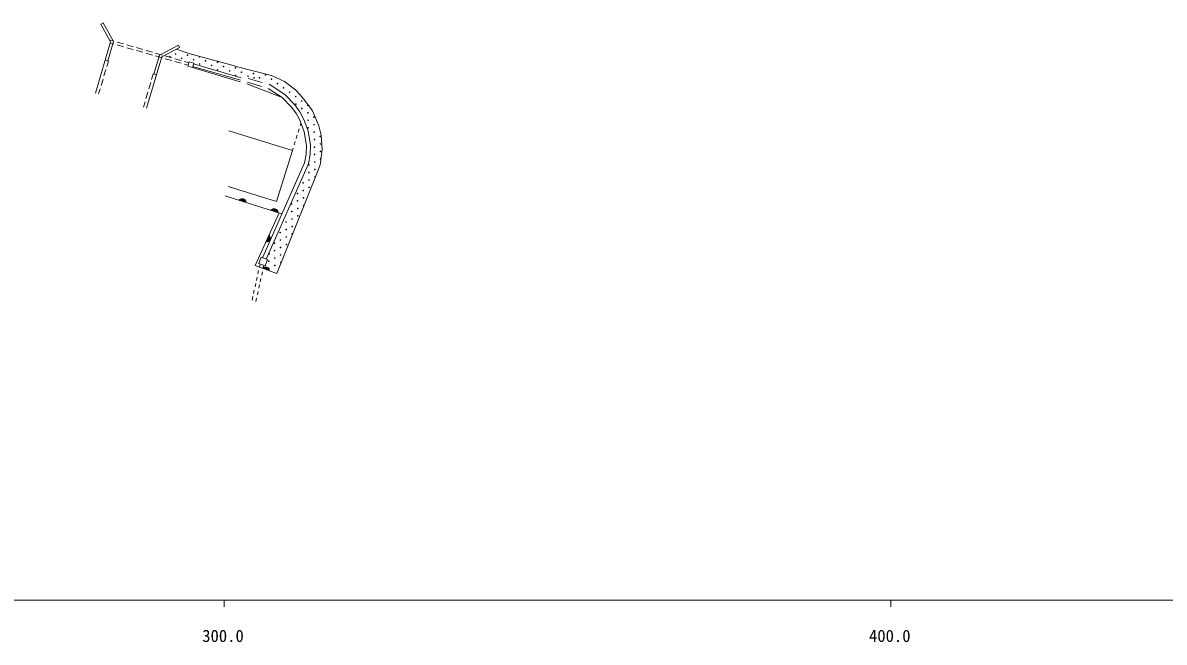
# Model space of a CAD drawing. Units: millimetres, scale not verified. Extents: x 40000 to 680000, y 20000 to 380000.
# Drawn here: x 337824 to 508997, y 198715 to 291592 of the extents above; entities that cross this region are included whole.
import ezdxf
from ezdxf.enums import TextEntityAlignment as Align

# ---------------------------------------------------------------- set-up
doc = ezdxf.new("R2010")
doc.units = ezdxf.units.MM
doc.header["$LTSCALE"] = 1000
doc.layers.add('M-BGD', color=7, linetype='Continuous', lineweight=13)
doc.layers.add('M-TTL-BAND', color=7, linetype='Continuous', lineweight=13)
doc.styles.add('ＭＳ ゴシック', font='')
doc.styles.get('ＭＳ ゴシック').set_extended_font_data('MS Gothic')

msp = doc.modelspace()

# ---------------------------------------------------------------- linework, layer by layer
at = {"layer": 'M-BGD'}
for p, q in [((349521, 291399), (349871, 291592)), ((350983, 288741), (349521, 291399)), ((350983, 288741), (348716, 281069)), ((350827, 289024), (351497, 288832)), ((350934, 288577), (351496, 288416)), ((351976, 288279), (352938, 288003)), ((351978, 288694), (352939, 288419)), ((353418, 287866), (354380, 287590)), ((353420, 288281), (354381, 288006)), ((354862, 287868), (355823, 287593)), ((358654, 286470), (361339, 287874)), ((360858, 287623), (362743, 286980)), ((361154, 288229), (361339, 287874)), ((350169, 285988), (350649, 285846)), ((354860, 287453), (355822, 287177)), ((356302, 287040), (357264, 286764)), ((356304, 287455), (357265, 287180)), ((358654, 286470), (356387, 278798)), ((357744, 286627), (358706, 286351)), ((357746, 287042), (358707, 286767)), ((359186, 286214), (360148, 285938)), ((359188, 286629), (360149, 286354)), ((360630, 286216), (361591, 285941)), ((362743, 286980), (369013, 285289)), ((350276, 284585), (349993, 283626)), ((350649, 285846), (350418, 285065)), ((360628, 285801), (361590, 285525)), ((362070, 285388), (362632, 285227)), ((362072, 285803), (362742, 285611)), ((370415, 282724), (363262, 284885)), ((363305, 285034), (370479, 282979)), ((363415, 285419), (370577, 283368)), ((369013, 285289), (369534, 285139)), ((369534, 285139), (370012, 284984)), ((370012, 284984), (375116, 283689)), ((349851, 283147), (349568, 282188)), ((356998, 282632), (356715, 281673)), ((357381, 283927), (357140, 283112)), ((357860, 283785), (357381, 283927)), ((371443, 282465), (376730, 280372)), ((373606, 282058), (371497, 282679)), ((373740, 282644), (371644, 283262)), ((349426, 281708), (349195, 280927)), ((356573, 281194), (356290, 280235)), ((356148, 279755), (355907, 278940)), ((379112, 275203), (379261, 275681)), ((379410, 276158), (379532, 276548)), ((378244, 272427), (368699, 275412)), ((378813, 274249), (378962, 274726)), ((375856, 264792), (378244, 272427)), ((378244, 272427), (378366, 272817)), ((378515, 273295), (378664, 273772)), ((375856, 264792), (368612, 267057)), ((376684, 262962), (368164, 265625)), ((372651, 255180), (376277, 263089)), ((375894, 254001), (372651, 255180)), ((373412, 255433), (373298, 254924)), ((373867, 254718), (373981, 255228)), ((372971, 253460), (372862, 252972)), ((373189, 254436), (373080, 253948)), ((373649, 253742), (373758, 254230)), ((372753, 252484), (372644, 251996)), ((373213, 251791), (373322, 252279)), ((373431, 252767), (373540, 253254)), ((372317, 250532), (372203, 250023)), ((372535, 251508), (372426, 251020)), ((372772, 249817), (372886, 250327)), ((372995, 250815), (373104, 251303))]:
    msp.add_line(p, q, dxfattribs=at)
for points in [[(350553, 285874), (351414, 288788), (349871, 291592)], [(361154, 288229), (358318, 286746), (357477, 283898)], [(375894, 254001), (382139, 269474), (382399, 270280), (382738, 272591), (382563, 274748), (382198, 276147), (381246, 278377), (380123, 279968), (379420, 280819), (378696, 281552), (377089, 282801), (375116, 283689)], [(373754, 256373), (380088, 270618), (380313, 271916), (380349, 273186), (380037, 275245), (379407, 276872), (378862, 277938), (378178, 278907), (376730, 280372), (374625, 281757)], [(374319, 256169), (380668, 270451), (380911, 271856), (380951, 273222), (380620, 275400), (379955, 277118), (379376, 278249), (378640, 279293), (377113, 280839), (374768, 282382)]]:
    msp.add_lwpolyline(points, dxfattribs=at)
for points in [[(362589, 285077), (362782, 285750), (363455, 285558), (363262, 284885)], [(373566, 256441), (373226, 255501), (374167, 255161), (374507, 256101)]]:
    msp.add_lwpolyline(points, close=True, dxfattribs=at)
for centre in [(359866, 286490), (360738, 286910), (361644, 286256), (362530, 286719), (363437, 286064), (364317, 286504), (365229, 285873), (364343, 285410), (366136, 285218), (367022, 285681), (367042, 284563), (367928, 285027), (368835, 284372), (369721, 284835), (370627, 284181), (369741, 283717), (371605, 283583), (372420, 283989), (372497, 283340), (373326, 283334), (374212, 283798), (375119, 283143), (376025, 282488), (376931, 281834), (377838, 281179), (378744, 280524), (378764, 279406), (379650, 279870), (380557, 279215), (379670, 278752), (380577, 278097), (381483, 277443), (380597, 276979), (380617, 275861), (381503, 276325), (381523, 275207), (381543, 274089), (382430, 274552), (381563, 272971), (382450, 273434), (382470, 272316), (381583, 271853), (381603, 270735), (382490, 271199), (380717, 270272), (380737, 269154), (381624, 269618), (379871, 267573), (380757, 268036), (381644, 268500), (379005, 265992), (379891, 266455), (379911, 265338), (380777, 266919), (378139, 264411), (379025, 264874), (379045, 263757), (379931, 264220), (378159, 263293), (378179, 262175), (379065, 262639), (377293, 261712), (377313, 260594), (378199, 261058), (375560, 258550), (376426, 260131), (376447, 259013), (377333, 259477), (378219, 259940), (374764, 256957), (375580, 257432), (376467, 257896), (376487, 256778), (377353, 258359), (374714, 255851), (375600, 256314), (375621, 255197), (376507, 255660), (374734, 254733)]:
    msp.add_circle(centre, 50, dxfattribs=at)
for centre, radius, start, end in [((370736, 264635), 578, 0.58155, 144.69105), ((370736, 264635), 462, 5.28843, 139.98417), ((370736, 264635), 347, 13.53445, 131.73815), ((370736, 264635), 231, 33.01447, 112.25814), ((375508, 263143), 578, 0.58155, 144.69105), ((375508, 263143), 462, 5.28843, 139.98417), ((375508, 263143), 347, 13.53445, 131.73815), ((375508, 263143), 231, 33.01447, 112.25814), ((374344, 259300), 578, 263.31415, 47.42364), ((374344, 259300), 462, 268.02102, 42.71676), ((374344, 259300), 347, 276.26704, 34.47075), ((374344, 259300), 231, 295.74706, 14.99073), ((374237, 254414), 578, 357.93716, 142.04665), ((374237, 254414), 462, 2.64404, 137.33978), ((374237, 254414), 347, 10.89005, 129.09376), ((374237, 254414), 231, 30.37007, 109.61374)]:
    msp.add_arc(centre, radius, start, end, dxfattribs=at)
at = {"layer": 'M-TTL-BAND'}
for p, q in [((40000, 205000), (579000, 205000)), ((368000, 205000), (368000, 204000)), ((468000, 205000), (468000, 204000))]:
    msp.add_line(p, q, dxfattribs=at)

# ---------------------------------------------------------------- texts
at = {"layer": 'M-TTL-BAND', "style": 'ＭＳ ゴシック'}
for s, p in [('300.0', (367844, 198195)), ('400.0', (467844, 198195))]:
    msp.add_text(s, height=1833, dxfattribs=at).set_placement(p, align=Align.BOTTOM_CENTER)

doc.saveas('drawing.dxf')
